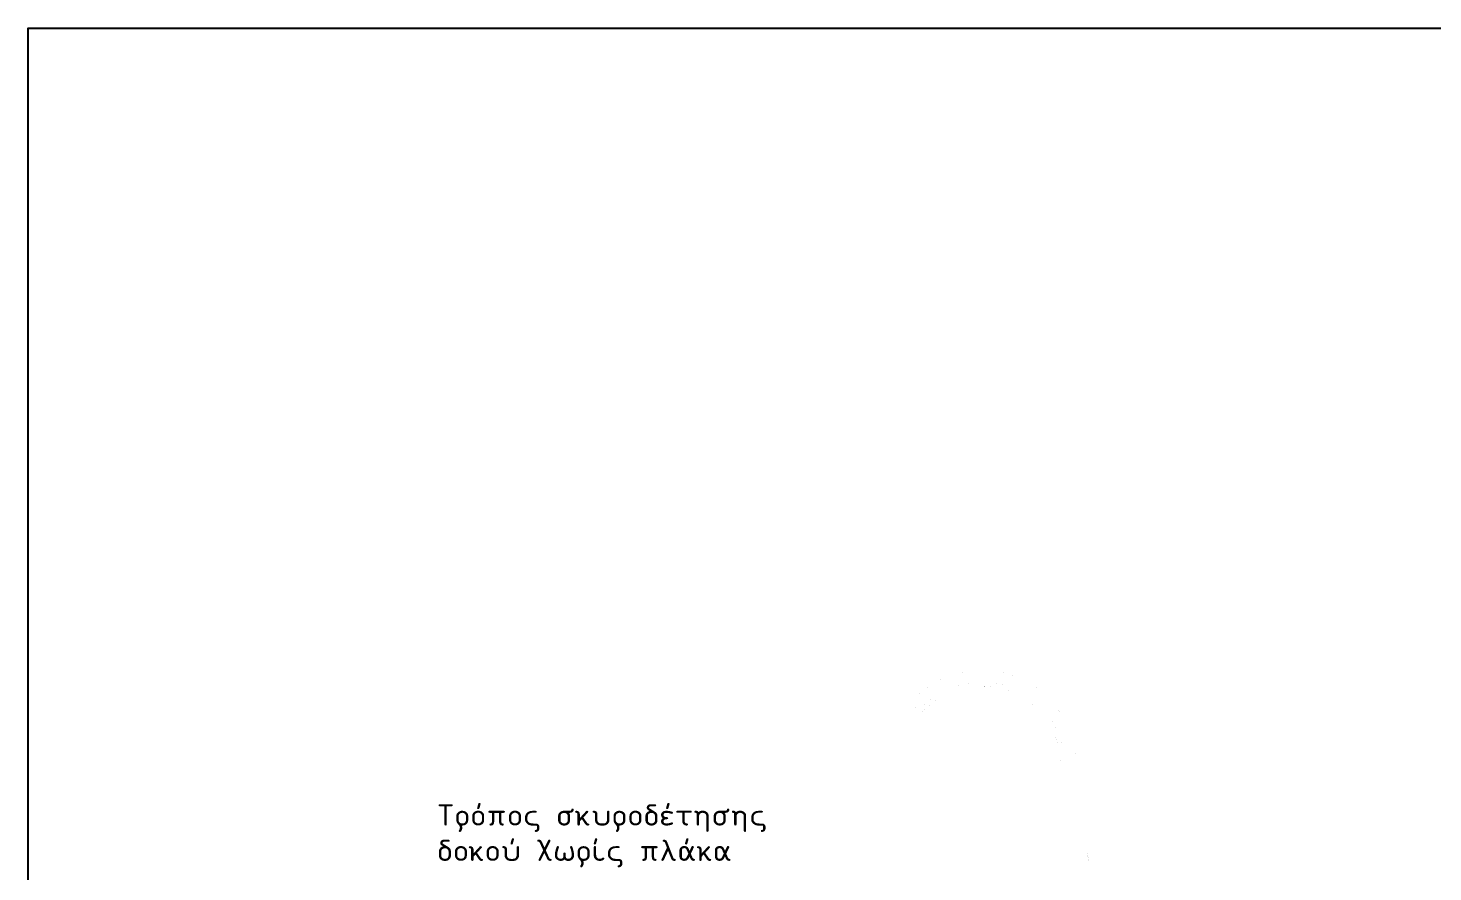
# Model space of a CAD drawing. Header units: millimetres. Extents: x -2171 to 1563, y -1758 to -1505.
# Drawn here: x 1341.24 to 1354.48, y -1599.36 to -1591.41 of the extents above; entities that cross this region are included whole.
import ezdxf

# ---------------------------------------------------------------- set-up
doc = ezdxf.new("R2010")
doc.units = ezdxf.units.MM
doc.layers.add('-S_TEXT', color=3, linetype='Continuous')
doc.layers.add('Tablet', color=7, linetype='Continuous', true_color=0x0180ff)
doc.styles.add('Annotative', font='romans.shx')

msp = doc.modelspace()

# ---------------------------------------------------------------- linework, layer by layer
at = {"layer": '-S_TEXT', "color": 3, "linetype": 'Continuous', "ltscale": 0.5}
msp.add_lwpolyline([(1382.1907, -1619.806), (1341.2407, -1619.806), (1341.2407, -1591.406), (1382.1907, -1591.406)], close=True, dxfattribs=at)
at = {"layer": 'Tablet', "color": 150}
msp.add_lwpolyline([(1343.7822, -1618.006, 0.000075, 0.000075, 0), (1373.7822, -1618.006, 0.000075, 0.000075, 0), (1373.7822, -1594.006, 0.000075, 0.000075, 0), (1343.7822, -1594.006, 0.000075, 0.000075, 0)], format="xyseb", close=True, dxfattribs=at)
at = {"layer": 'Tablet', "color": 7}
for points in [[(1349.5608, -1597.7483, 0.00006, 0.00006, 0), (1349.6837, -1597.6368, 0.00006, 0.00006, 0), (1349.8249, -1597.5497, 0.00006, 0.00006, 0), (1349.9797, -1597.49, 0.00006, 0.00006, 0), (1350.1429, -1597.4597, 0.00006, 0.00006, 0), (1350.3088, -1597.4599, 0.00006, 0.00006, 0), (1350.4719, -1597.4906, 0.00006, 0.00006, 0), (1350.6266, -1597.5507, 0.00006, 0.00006, 0), (1350.7676, -1597.6382, 0.00006, 0.00006, 0), (1350.8902, -1597.7501, 0.00006, 0.00006, 0), (1350.9901, -1597.8826, 0.00006, 0.00006, 0), (1351.064, -1598.0311, 0.00006, 0.00006, 0), (1351.1094, -1598.1907, 0.00006, 0.00006, 0), (1351.1247, -1598.356, 0.00006, 0.00006, 0), (1351.1247, -1598.8027, 0.00006, 0.00006, 0)], [(1349.6641, -1597.8577, 0.00006, 0.00006, 0), (1349.7658, -1597.7628, 0.00006, 0.00006, 0), (1349.8833, -1597.6882, 0.00006, 0.00006, 0), (1350.0125, -1597.6366, 0.00006, 0.00006, 0), (1350.149, -1597.6098, 0.00006, 0.00006, 0), (1350.2881, -1597.6087, 0.00006, 0.00006, 0), (1350.425, -1597.6332, 0.00006, 0.00006, 0), (1350.5551, -1597.6827, 0.00006, 0.00006, 0), (1350.6738, -1597.7553, 0.00006, 0.00006, 0), (1350.777, -1597.8486, 0.00006, 0.00006, 0), (1350.8612, -1597.9593, 0.00006, 0.00006, 0), (1350.9235, -1598.0837, 0.00006, 0.00006, 0), (1350.9618, -1598.2175, 0.00006, 0.00006, 0), (1350.9747, -1598.356, 0.00006, 0.00006, 0), (1350.9747, -1598.8027, 0.00006, 0.00006, 0)], [(1349.6647, -1597.8023, 0.00006, 0.00006, 0), (1349.7739, -1597.7103, 0.00006, 0.00006, 0), (1349.898, -1597.6394, 0.00006, 0.00006, 0), (1350.0329, -1597.5922, 0.00006, 0.00006, 0), (1350.174, -1597.5701, 0.00006, 0.00006, 0), (1350.3169, -1597.5739, 0.00006, 0.00006, 0), (1350.4566, -1597.6034, 0.00006, 0.00006, 0), (1350.5888, -1597.6577, 0.00006, 0.00006, 0), (1350.709, -1597.735, 0.00006, 0.00006, 0), (1350.8132, -1597.8327, 0.00006, 0.00006, 0), (1350.8981, -1597.9477, 0.00006, 0.00006, 0), (1350.9608, -1598.0761, 0.00006, 0.00006, 0), (1350.9992, -1598.2137, 0.00006, 0.00006, 0), (1351.0122, -1598.356, 0.00006, 0.00006, 0), (1351.0122, -1598.8027, 0.00006, 0.00006, 0)], [(1349.612, -1597.8097, 0.00006, 0.00006, 0), (1349.6033, -1597.8101, 0.00006, 0.00006, 0), (1349.5947, -1597.809, 0.00006, 0.00006, 0), (1349.5864, -1597.8063, 0.00006, 0.00006, 0), (1349.5788, -1597.8021, 0.00006, 0.00006, 0), (1349.5721, -1597.7965, 0.00006, 0.00006, 0), (1349.5666, -1597.7899, 0.00006, 0.00006, 0), (1349.5623, -1597.7823, 0.00006, 0.00006, 0), (1349.5596, -1597.774, 0.00006, 0.00006, 0), (1349.5584, -1597.7654, 0.00006, 0.00006, 0), (1349.5588, -1597.7568, 0.00006, 0.00006, 0), (1349.5608, -1597.7483, 0.00006, 0.00006, 0)], [(1349.6567, -1597.8599, 0.00006, 0.00006, 0), (1349.648, -1597.8594, 0.00006, 0.00006, 0), (1349.6396, -1597.8572, 0.00006, 0.00006, 0), (1349.6317, -1597.8536, 0.00006, 0.00006, 0), (1349.6246, -1597.8486, 0.00006, 0.00006, 0), (1349.6185, -1597.8424, 0.00006, 0.00006, 0), (1349.6136, -1597.8352, 0.00006, 0.00006, 0), (1349.6102, -1597.8272, 0.00006, 0.00006, 0), (1349.6082, -1597.8187, 0.00006, 0.00006, 0), (1349.6078, -1597.81, 0.00006, 0.00006, 0)], [(1349.612, -1597.8097, 0.00006, 0.00006, 0), (1349.621, -1597.8092, 0.00006, 0.00006, 0), (1349.6299, -1597.8104, 0.00006, 0.00006, 0), (1349.6385, -1597.8131, 0.00006, 0.00006, 0), (1349.6465, -1597.8174, 0.00006, 0.00006, 0), (1349.6535, -1597.823, 0.00006, 0.00006, 0), (1349.6594, -1597.8299, 0.00006, 0.00006, 0), (1349.664, -1597.8377, 0.00006, 0.00006, 0), (1349.667, -1597.8462, 0.00006, 0.00006, 0)], [(1350.8247, -1600.756, 0.00006, 0.00006, 0), (1350.8247, -1599.5527, 0.00006, 0.00006, 0), (1350.8997, -1599.5527, 0.00006, 0.00006, 0), (1350.8997, -1599.4027, 0.00006, 0.00006, 0), (1350.8622, -1599.4027, 0.00006, 0.00006, 0), (1350.8622, -1599.2527, 0.00006, 0.00006, 0), (1350.9747, -1598.8027, 0.00006, 0.00006, 0), (1351.0497, -1598.8027, 0.00006, 0.00006, 0), (1351.1247, -1598.8027, 0.00006, 0.00006, 0), (1351.2372, -1599.2527, 0.00006, 0.00006, 0), (1351.2372, -1599.4027, 0.00006, 0.00006, 0), (1351.1997, -1599.4027, 0.00006, 0.00006, 0), (1351.1997, -1599.5527, 0.00006, 0.00006, 0), (1351.2747, -1599.5527, 0.00006, 0.00006, 0), (1351.2747, -1600.756, 0.00006, 0.00006, 0)], [(1350.8997, -1599.2527, 0.00006, 0.00006, 0), (1351.0122, -1598.8027, 0.00006, 0.00006, 0)], [(1350.8997, -1599.4027, 0.00006, 0.00006, 0), (1350.8997, -1599.2527, 0.00006, 0.00006, 0)]]:
    msp.add_lwpolyline(points, format="xyseb", dxfattribs=at)

# ---------------------------------------------------------------- texts
at = {"insert": (1345.0932, -1598.723), "char_height": 0.2, "width": 3.590614, "attachment_point": 1, "style": 'Annotative'}
msp.add_mtext('Τρόπος σκυροδέτησης δοκού χωρίς πλάκα', dxfattribs=at)

doc.saveas('drawing.dxf')
